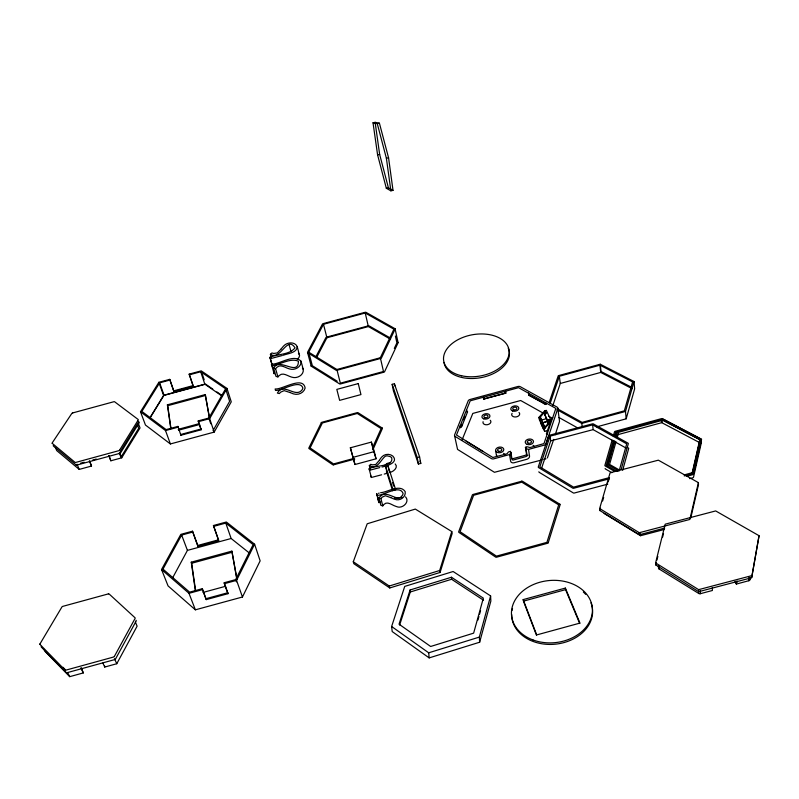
<?xml version="1.0" encoding="UTF-8"?>
<svg xmlns="http://www.w3.org/2000/svg" width="799" height="799" viewBox="0 0 799 799"><rect width="100%" height="100%" fill="white"/><g stroke="black" fill="none" stroke-linecap="round" stroke-linejoin="round"><path stroke-width="1.2" d="M735.18 581.352L736.358 584.079L749.222 580.593A1.468 1.069 4.3 0 0 749.792 580.024L750.291 577.397M751.659 577.727L759.05 535.71L715.674 510.931L665.187 524.184L655.609 562.915L655.739 564.933L698.716 591.689L751.659 577.727L759.05 535.71M693.232 472.209L694.301 467.505M694.84 465.148L696.718 456.918M697.257 454.561L698.056 451.036M698.596 448.678L699.934 442.796L661.762 422.661L616.099 435.155L615.799 432.109L663.3 419.115L701.572 439.21L693.812 473.318L684.254 475.934M691.984 473.817L699.784 439.7L661.542 419.595L661.762 422.661M698.406 482.636L689.867 519.44L639.31 532.713L599.64 508.534L610.086 472.798L658.346 460.174L698.406 482.636L698.476 484.663L690.785 517.902M655.739 564.933L656.339 562.516M656.938 560.099L657.837 556.464M662.611 537.098L663.51 533.462M479.64 642.226L490.856 601.068L490.606 595.924L453.123 571.515L404.733 586.396L391.63 626.496L392.199 631.56L429.163 657.897L479.64 642.226L479.34 637.093L490.606 595.924M477.962 620.014L478.931 616.518M479.58 614.181L480.549 610.686M622.671 470.331L628.683 448.489A1.288 0.869 -3.1 0 0 628.374 447.949L628.124 447.79M619.215 470.681L626.716 443.835L592.658 424.868L550.092 436.144L539.844 466.876L573.552 487.13L609.517 477.582M621.163 469.502L628.314 443.685A1.288 0.869 -3.1 0 0 627.994 443.145L593.327 423.899A1.258 0.839 -4.6 0 0 592.498 423.84L549.243 435.305A1.248 0.849 -6.1 0 0 548.703 435.765L538.266 467.016A1.278 0.879 -6.3 0 0 538.536 467.565L572.843 488.189A1.308 0.919 -4.7 0 0 573.702 488.259L609.188 478.851M596.773 426.856L626.176 418.816L634.646 388.853L634.016 381.523L600.249 364.234L558.281 375.69L549.153 402.576M616.019 441.797L609.567 464.409L619.285 469.942M617.367 437.033L618.726 432.269L663.03 420.154L700.074 439.62L692.533 472.608L684.234 474.886M626.176 418.816L625.497 411.455L634.016 381.523M613.412 440.409L606.261 465.318L617.088 471.49M614.781 435.665L615.799 432.109M607.27 465.997L614.401 441.088M614.84 441.118L608.059 464.828L618.895 471.001M615.859 437.562L617.557 431.63M612.124 440.149L604.873 465.388A1.318 0.909 -4.4 0 0 605.352 466.067L614.671 471.39M613.302 436.054L614.471 431.989A1.288 0.869 -4.4 0 1 615.07 431.33L661.073 418.756A1.298 0.859 -3 0 1 662.191 418.736L700.653 438.961A1.328 0.899 -1.3 0 1 701.232 439.62L693.392 473.957A1.358 0.939 -1 0 1 692.803 474.656L686.511 476.364M664.708 528.089L639.46 534.721L599.829 510.521L600.528 508.144M602.616 500.993L603.664 497.417M608.179 481.937L609.228 478.361M440.089 572.454L439.67 570.506L451.765 531.545L415.32 509.083L367.2 523.784L353.288 561.747L353.807 563.665L389.762 587.954L440.089 572.454L452.154 533.492L451.765 531.545M410.097 589.972L399.041 624.189L430.651 646.481L473.637 633.148L483.345 598.151L451.445 577.248L410.097 589.972L410.296 591.989L399.64 625.018M541.642 468.064L550.681 440.868L550.092 436.144M553.717 439.35L547.385 457.917M555.255 434.696L559.54 421.393L557.822 408.229M552.748 405.862L560.279 383.47L559.35 376.259L599.959 365.183L632.598 381.912L624.339 410.836L582.101 422.381L557.332 408.688M550.181 403.345L559.35 376.259M504.848 393.248L505.597 391.17L505.897 393.078L483.635 399.11L483.305 397.213L485.043 398.621L505.897 393.078M462.102 439.849L472.808 413.423L520.678 400.509L543.44 413.253M466.486 409.957L467.555 411.885L461.972 425.947L460.184 425.767L460.544 427.665L461.892 424.279M463.69 419.765L465.038 416.379M528.818 395.275L528.638 393.108L528.818 395.275L545.947 404.504L545.677 402.576L543.959 403.715M548.244 542.681L560.049 505.008A1.328 0.949 -6 0 0 559.889 504.199M372.873 449.777L382.302 428.713A1.208 0.799 -13.2 0 0 382.252 428.024M372.664 447.44L381.123 428.604L357.273 413.473L322.357 422.981L310.102 447.949L333.563 463.929L354.027 458.356M394.307 348.384L396.893 342.871L395.405 336.029M308.734 352.189L336.878 369.498L340.344 383.18L383.48 371.505L380.344 357.742L393.927 329.178L365.233 313.008L323.485 324.274L308.734 352.189L312.349 365.722L337.238 381.233M242.447 597.003L260.144 560.868L254.601 544.219L226.347 522.007L213.443 525.512L218.676 540.703L197.902 546.346L192.499 531.195L180.824 534.371L161.538 569.517L168.07 585.917L195.375 609.827L242.447 597.003L236.574 580.364L254.601 544.219M236.454 581.832L235.665 579.615L253.143 544.618L225.787 523.075L213.593 526.391M482.916 451.445L466.137 441.208M315.885 356.773L325.952 337.518A1.109 0.679 -14.3 0 1 326.721 337.068L368.379 325.832A1.109 0.679 -13 0 1 369.208 325.962L390.511 338.127M316.833 357.113L326.921 337.747L323.485 324.274M172.624 577.857L187.435 550.381L231.141 538.506L249.598 553.208M102.881 663.05L104.729 667.045L116.764 663.739L137.118 626.166L135.361 622.061M163.855 571.315L162.986 569.118L181.653 535.06L192.629 532.074M213.063 430.621L229.633 401.318L225.618 388.783L200.699 371.755L189.343 374.821L193.238 386.326L173.862 391.57L169.738 379.365L158.871 382.292L140.494 411.785L145.458 425.038L170.387 443.954L214.182 432.109L231.261 401.837L226.966 388.414L201.238 370.856L189.223 374.102L189.343 374.821M169.837 380.084L159.63 382.841L141.852 411.415L166.102 429.602L177.927 426.406L180.914 435.255L201.118 429.792L198.222 420.913L208.839 418.047L225.618 388.783M198.352 421.692L209.668 418.636L226.966 388.414M321.318 422.691L308.933 447.83A1.208 0.799 -15.9 0 0 308.953 448.539L332.604 464.648A1.228 0.829 -15.2 0 0 333.523 464.868M40.14 643.634L61.972 606.88A1.278 0.869 -27 0 1 62.901 606.331L108.424 593.877M120.949 457.218L138.696 428.314L137.508 425.168M108.784 455.65L110.851 460.793L121.718 457.827L140.035 427.944L138.057 422.701L120.269 451.545M149.992 417.657L163.585 395.505L205.633 384.149L212.804 389.103M149.723 418.506L164.035 395.185L204.814 384.169L221.693 395.825M114.367 656.418L134.971 618.636A1.298 0.909 -25.4 0 0 135.061 617.797L109.273 594.106A1.268 0.869 -25.4 0 0 108.424 593.837M379.345 460.204L381.263 457.537A14.442 9.868 -13 0 1 381.632 457.118C384.329 453.832 389.632 453.383 392.868 456.119C398.831 462.551 387.006 465.967 382.012 467.006M378.986 460.753L375.74 464.509L372.474 464.838A10.507 7.141 -13.5 0 1 371.505 464.569L370.706 464.279L369.328 465.637L370.227 469.243M119.53 450.227L138.117 420.164A1.159 0.719 -20.5 0 0 138.187 419.505L114.756 401.877A1.139 0.689 -20.8 0 0 113.987 401.697L72.719 412.923M380.564 502.092L378.836 502.571L377.038 495.33C383.74 495.809 399.47 484.154 403.076 493.392A8.579 6.012 -13.1 0 1 402.486 495.28L400.459 497.457A3.356 2.357 -13 0 1 398.042 498.107C391.74 497.068 383.84 490.037 379.026 498.057L380.823 505.308L382.751 505.877L383.33 505.138A10.826 7.66 -13.3 0 1 384.009 504.389C387.485 500.753 392.319 505.427 395.924 506.366A14.702 10.327 -12.8 0 0 396.494 506.556C402.047 509.323 410.326 502.062 405.542 496.858M382.751 505.877L380.963 498.626L381.542 497.887A10.876 7.65 -13.3 0 1 382.222 497.138L385.388 495.73L390.791 497.637M525.442 447.32L526.002 448.629L528.519 449.398L544.159 445.153A2.717 1.848 -7.1 0 0 546.017 443.675L557.762 408.688A2.657 1.768 -6.9 0 0 556.983 407.051L520.359 386.726A2.587 1.688 -8.2 0 0 517.862 386.516L470.022 399.49A2.577 1.698 -9.9 0 0 468.194 400.858L454.621 434.826A2.637 1.778 -10.4 0 0 455.25 436.504L491.295 458.536A2.707 1.858 -9 0 0 493.892 458.806L509.552 454.551L510.951 452.713L510.401 451.405L508.454 451.934L507.055 453.772L492.853 457.487L456.499 435.006L470.212 400.818L518.561 387.675L555.844 408.409L543.979 443.595L529.897 447.57L527.39 446.791L525.442 447.32L526.471 453.982A1.348 0.959 -22 0 1 525.323 455.29L512.928 458.656A1.348 0.959 -21.6 0 1 511.49 458.057L510.401 451.405M281.008 349.103L283.445 346.177A15.361 9.228 -15.2 0 1 283.865 345.767C287.25 342.062 294.891 341.543 297.228 346.576L299.575 355.655L298.946 357.523L297.248 359.18M280.918 349.213L277.293 352.938L273.827 353.438A11.176 6.672 -15.6 0 1 272.739 353.188L271.93 352.948L270.392 354.287L271.41 357.832M460.544 427.665L461.972 425.947M552.728 417.707L551.26 419.455L546.386 433.907L547.245 433.967M277.942 376.908L278.591 376.189A11.366 7.121 -15.8 0 1 279.35 375.46C282.926 371.994 287.74 376.079 291.455 377.048A15.421 9.608 -15.3 0 0 292.025 377.208C296.988 378.916 303.96 375.111 303.27 369.448L301.023 361.208C293.642 353.558 280.159 364.254 271.46 364.244L271.8 365.672C280.409 364.724 289.967 357.692 298.427 361.168C298.277 377.088 279.101 356.724 273.638 368.209L276.005 376.419L277.942 376.908L275.575 368.699L276.234 367.979A11.416 7.111 -15.8 0 1 276.993 367.25C280.579 363.785 285.403 367.85 289.138 368.808A15.491 9.578 -15.3 0 0 289.717 368.968C294.681 370.656 301.682 366.891 301.023 361.208M384.499 465.717L386.676 463.7A3.246 2.227 -13.2 0 1 389.003 463.06L389.772 463.11M548.094 430.411L544.628 431.35L539.345 419.705L538.995 417.318L544.598 410.836L546.356 410.356L551.25 420.913M544.968 411.655L539.375 418.137L540.623 417.797L545.178 427.785L543.919 428.134L550.082 421.482L549.293 419.775L547.395 420.294L544.359 413.702L546.246 413.193L544.598 410.836M544.628 431.35L544.289 428.963L549.962 422.451L549.572 421.612M272.499 366.292L272.669 366.981L269.942 357.323C277.812 353.837 289.398 354.986 295.031 347.885C287.081 334.931 280.609 361.118 270.392 354.287M389.562 472.479C393.188 472.029 398.791 467.315 395.185 463.939M483.635 399.11L485.043 398.621M395.625 489.617L388.084 466.077L385.797 466.766L387.056 473.238L392.619 490.726M391.63 626.496L428.703 652.803L479.34 637.093M386.336 471.929L387.595 471.54M353.288 561.747L389.273 586.027L439.67 570.506M410.296 591.989L451.595 579.275L483.455 600.189M387.026 473.308L387.905 472.998L384.219 474.097M380.604 492.703C387.695 492.284 399.79 483.595 405.193 491.605C406.102 497.138 399.85 501.343 394.756 499.285A14.772 10.317 -12.8 0 1 394.187 499.105L390.921 497.697M379.205 493.093L378.456 493.303M385.737 466.776L393.158 490.077L395.515 489.637M44.045 649.397L45.054 651.415L69.703 676.663L83.306 672.928L81.338 667.914M270.292 358.701L282.227 355.535M560.279 383.47L600.718 372.434L632.149 388.674M354.776 459.055L333.612 464.818M556.983 409.687L581.782 423.41L625.497 411.455M689.687 478.651L692.943 477.742A1.358 0.939 -1 0 0 693.552 477.053L701.342 442.716A1.328 0.899 -1.3 0 0 700.803 442.057M523.185 599.6L565.362 588.084L579.964 623.09L536.698 634.925L523.185 599.6L523.455 601.148L565.582 589.642L579.704 623.53M274.626 372.224L273.837 372.444L274.177 373.862L271.46 364.244M80.559 463.22L84.115 462.251M92.804 460.004L96.23 459.065M55.391 447.51L56.729 450.606L79.221 469.403L91.505 466.057L89.748 461.153M350.381 447.79L371.375 442.097L374.292 451.585L376.049 458.796L354.976 464.519L350.381 447.79L354.976 464.519M353.128 457.318L374.292 451.585M546.466 418.686L540.963 420.174L540.623 417.797M542.351 422.921L547.295 421.093L548.753 424.259M549.283 423.33L548.364 421.353L540.853 423.39L543.56 429.343M370.926 476.024L371.355 477.472L381.632 474.786M378.836 502.571L376.958 493.712M197.902 546.346L197.772 545.467L218.527 539.824L213.443 525.512M541.562 460.014L494.451 472.299L457.557 449.418L454.591 435.755M543.779 459.415L545.987 458.806M195.375 590.801L191.261 562.166L231.88 551.13L237.003 579.235M195.615 590.691L191.67 563.255L232.259 552.219M235.665 579.615L224.219 582.731L227.995 593.687L206.242 599.61L202.347 588.683L189.603 592.149L162.986 569.118M161.538 569.517L188.993 593.317L202.487 589.642L202.347 588.683M227.995 593.687L224.379 583.679L236.574 580.364M203.016 592.439L225.598 586.286M206.102 598.651L227.835 592.738M326.921 337.747L368.359 326.561L390.551 339.245M283.285 355.255C287.87 353.398 297.028 353.018 297.228 346.576M173.862 391.57L173.763 390.841L193.118 385.607L189.223 374.102M170.826 428.833L167.4 404.813L205.263 394.576L209.548 418.077M170.966 428.514L167.71 405.692L205.563 395.465M336.878 369.498L380.344 357.742M140.494 411.785L165.523 430.571L178.047 427.185L177.927 426.406M178.207 429.333L199.321 423.62M178.517 430.212L199.63 424.509M198.222 420.913L200.988 429.013L180.794 434.476L180.914 435.255M371.355 477.472L369.128 468.813C374.182 465.158 393.817 467.085 391.71 457.797A8.36 5.703 -13.3 0 0 390.172 456.589L387.295 455.849A3.256 2.217 -13.2 0 0 384.958 456.489C380.374 460.544 377.228 469.862 369.328 465.637M735.679 582.701L737.227 582.291M658.406 565.742L658.496 568.169A1.408 1.039 0.2 0 0 658.855 568.818L699.085 593.677A1.448 1.079 2.6 0 0 700.054 593.777L712.388 590.491L712.259 587.674M607.779 484.144L574.241 493.043A1.298 0.919 -4.7 0 1 573.382 492.973L539.165 472.299A1.268 0.889 -6.2 0 1 538.886 471.75M550.681 440.868L593.128 429.622L626.036 448.039M604.084 513.447L640.528 535.72L664.299 529.477M655.609 562.915L698.636 589.652L751.649 575.679M735.2 581.822L737.497 581.223M379.745 467.595L369.557 470.271L369.128 468.813M392.169 384.329L417.228 457.537L419.605 456.958L420.783 463.44L418.416 464.019L393.378 390.691L392.169 384.329L394.406 383.79L419.605 456.958M394.516 498.216L402.406 497.397M386.326 188.264L388.404 187.805L393.018 190.362L388.564 157.822L379.415 123.186L375.121 122.337L373.023 122.796L377.587 154.846L386.326 188.264L390.881 190.831L393.018 190.362M373.023 122.796L377.268 123.655L379.415 123.186M377.587 154.846L379.645 154.397L375.121 122.337M390.881 190.831L386.396 158.292L388.564 157.822M547.295 421.093L548.364 421.353M521.707 481.218L473.278 494.371A1.298 0.919 -9.8 0 0 472.379 494.911L458.756 531.535A1.328 0.959 -10.4 0 0 458.866 532.364L495.43 556.943A1.358 1.009 -8.7 0 0 496.499 557.223L547.325 543.35A1.358 0.999 -6.3 0 0 548.254 542.771M466.836 411.855L467.555 411.885M273.638 368.209L275.575 368.699M379.026 498.057L380.963 498.626M549.293 419.775L549.562 421.702L547.395 420.294M289.817 392.459L293.113 393.767A15.72 9.928 -15.4 0 0 293.702 393.937C298.257 395.415 303.89 392.828 305.138 388.064C303.121 375.43 281.767 389.962 275.146 388.953L275.495 390.421C281.777 391.021 299.895 378.856 302.851 387.964A9.139 5.783 -15.7 0 1 302.092 389.832C295.42 398.571 283.805 381.942 277.363 393.068L279.34 393.587L280 392.838A11.585 7.361 -15.9 0 1 280.779 392.089L284.194 390.641L289.687 392.409M631.39 387.165L601.008 371.495L600.249 364.234M528.928 395.026L545.947 404.504M559.02 417.537L577.278 427.715M548.793 416.269L551.999 418.077M611.874 472.668L605.682 469.123A1.308 0.909 -4.4 0 1 605.163 468.444M76.105 464.938L53.503 446.102A1.169 0.709 -23 0 1 53.323 445.502M311.4 366.312L339.445 383.82A1.149 0.739 -14.2 0 0 340.304 383.999L383.73 372.244A1.149 0.729 -12.8 0 0 384.549 371.785L398.002 342.951A1.129 0.699 -12.2 0 0 397.942 342.352M216.909 391.929L222.032 395.475M66.277 672.578L41.438 647.18A1.308 0.899 -28.7 0 1 41.248 646.411M307.725 352.739L335.96 370.147A1.159 0.729 -14.2 0 0 336.828 370.317L380.594 358.471A1.159 0.729 -12.8 0 0 381.423 358.012L395.046 329.258A1.139 0.699 -12.3 0 0 394.986 328.649M137.538 420.933L139.016 422.052A1.159 0.719 -20.6 0 1 139.236 422.631L120.709 452.693A1.189 0.749 -21.6 0 1 119.99 453.313L77.064 464.988A1.189 0.739 -22.9 0 1 76.135 464.998M394.956 328.669L366.102 312.409A1.119 0.669 -13.1 0 0 365.263 312.259L323.285 323.595A1.119 0.669 -14.3 0 0 322.476 324.034L307.635 352.099A1.139 0.699 -14.9 0 0 307.655 352.719M559.849 504.219L522.736 481.427A1.298 0.909 -7.8 0 0 521.707 481.188M382.212 428.034L358.192 412.803A1.189 0.779 -13.9 0 0 357.303 412.614L322.137 422.202A1.189 0.779 -15.2 0 0 321.278 422.681M302.382 367.979L303.27 369.448M298.427 353.188L299.475 354.886M62.961 667.245L65.518 669.862M52.255 443.365L74.886 462.231A1.189 0.739 -22.8 0 0 75.675 462.441L118.671 450.716A1.189 0.739 -21.6 0 0 119.56 450.237M40.04 644.473L64.849 669.872A1.338 0.939 -29 0 0 65.718 670.181L113.358 657.088A1.328 0.949 -27.3 0 0 114.347 656.498M67.715 672.608L69.703 676.663M80.919 667.954L83.306 672.928M548.543 419.505L549.562 421.702M548.514 423.12L544.359 413.702M547.365 421.562L548.334 423.68M542.281 422.451L544.758 428.214M543.49 425.727L544.499 427.954M538.995 417.318L544.289 428.963M114.447 658.636L116.764 663.739M77.014 464.179L79.221 469.403M89.378 460.933L91.505 466.057M109.123 455.879L110.851 460.793M119.64 452.574L121.718 457.827M119.291 453.023L120.529 456.169M188.993 593.317L195.375 609.827M523.884 602.286L536.519 635.335M202.487 589.642L206.242 599.61M181.653 535.06L187.435 550.381M191.261 562.166L191.67 563.255M192.499 531.195L197.772 545.467M165.523 430.571L170.387 443.954M159.63 382.841L164.035 395.185M167.4 404.813L167.71 405.692M158.871 382.292L163.585 395.505M169.738 379.365L173.763 390.841M225.787 523.075L231.141 538.506M419.984 461.113L420.783 463.44M208.839 418.047L210.756 423.76M209.668 418.636L214.182 432.109M202.337 374.182L204.164 379.715M200.699 371.755L204.814 384.169M392.639 482.686L393.737 486.122M373.503 450.486L376.049 458.796M376.589 493.822L377.038 495.33M269.942 357.323L271.98 364.424M289.048 344.469L290.996 351.56M307.555 352.509L311.181 366.042M377.268 123.655L386.396 158.292M379.645 154.397L388.404 187.805M389.273 586.027L389.762 587.954M371.375 442.097L373.133 449.298M365.233 313.008L368.359 326.561M395.115 328.898L398.072 342.601M388.084 466.077L388.574 468.514M388.733 469.323L389.063 470.931M394.406 383.79L394.806 385.907M417.228 457.537L418.416 464.019M205.263 394.576L209.468 418.376M231.88 551.13L236.834 579.365M495.63 450.696L496.608 456.399A4.125 2.836 -8.7 0 1 496.688 455.21M200.988 429.013L201.118 429.792M193.118 385.607L193.238 386.326M218.527 539.824L218.676 540.703M224.219 582.731L224.379 583.679M509.552 454.551L510.641 461.203A3.376 2.407 -21.6 0 0 514.256 462.721L526.671 459.345A3.376 2.397 -22 0 0 529.537 456.069L528.519 449.398M510.951 452.713L512.029 459.365A1.348 0.959 -21.6 0 0 513.477 459.974L525.882 456.599A1.348 0.959 -22 0 0 527.03 455.29L526.002 448.629M565.362 588.084L565.582 589.642M545.477 411.515L545.807 413.902M581.782 423.41L582.221 427.056M599.959 365.183L600.718 372.434M592.658 424.868L593.128 429.622M599.64 508.534L599.829 510.521M428.703 652.803L429.163 657.897M640.379 533.732L640.528 535.72M639.31 532.713L639.46 534.721M451.445 577.248L451.595 579.275M104.659 666.006L104.729 667.045M658.935 565.902L659.135 569.008M699.784 439.7L699.884 441.767M698.576 591.38L698.666 593.457M700.304 590.571L700.423 593.697M698.636 589.652L698.716 591.689M736.269 581.362L736.358 584.079M749.852 577.657L749.871 579.744M748.753 577.617L748.773 580.753M615.11 434.536A1.288 0.869 -4.4 0 1 615.37 434.376M661.292 421.832A1.298 0.859 -2.9 0 1 662.241 421.762M590.97 602.836A40.529 31.191 -5.4 0 1 557.862 643.874A40.529 31.191 -5.4 0 1 511.71 614.581M512.069 610.496A40.529 31.191 -5.4 0 1 512.519 608.439M583.32 592.029A40.529 31.191 -5.4 0 1 585.687 594.376M503.54 453.353A4.125 2.836 -8.7 0 1 504.708 454.821M490.266 420.284A4.015 2.687 -9.3 0 1 487.55 424.678A4.015 2.687 -9.3 0 1 483.085 421.702M526.171 448.369A4.135 2.826 -7.6 0 1 526.221 447.19M533.063 445.333A4.135 2.826 -7.6 0 1 534.271 446.791M519 412.494A4.015 2.677 -8.3 0 1 518.451 415.979A4.015 2.677 -8.3 0 1 513.328 416.629A4.015 2.677 -8.3 0 1 512.099 413.363M527.929 455.14A3.366 2.397 -22 0 1 527.48 455.66M311.27 366.252A1.129 0.709 -15 0 1 311.27 365.632M508.214 348.154A33.079 20.994 -9.7 0 1 482.686 377.288A33.079 20.994 -9.7 0 1 443.994 362.426M72.719 412.923A1.149 0.689 -21.9 0 0 71.86 413.383L52.334 442.716A1.169 0.709 -22.9 0 0 52.215 443.385M40 644.493A1.318 0.899 -28.6 0 1 40.14 643.634M66.247 672.608A1.338 0.939 -29 0 0 67.266 672.638L114.816 659.574A1.328 0.949 -27.3 0 0 115.625 658.835L136.19 621.003A1.288 0.909 -25.5 0 0 135.98 620.254M558.691 504.858L546.916 542.361L496.429 556.124L460.084 531.705L473.617 495.28L521.797 482.177L558.691 504.858M358.262 383.59L336.818 389.393L339.635 400.359L360.948 394.586L358.262 383.59M532.993 639.959A40.569 31.191 -5.4 0 0 592.399 608.878A40.569 31.191 -5.4 0 0 530.396 585.977A40.569 31.191 -5.4 0 0 532.993 639.959M498.646 451.265A2.137 1.458 -8.8 0 0 501.822 449.717A2.137 1.458 -8.8 0 0 498.616 448.718A2.137 1.458 -8.8 0 0 498.646 451.265M497.487 452.484A4.145 2.836 -8.8 0 0 503.809 449.697A4.145 2.836 -8.8 0 0 497.797 447.53A4.145 2.836 -8.8 0 0 497.487 452.484M484.913 417.697A2.077 1.388 -9.3 0 0 487.999 416.209A2.077 1.388 -9.3 0 0 484.913 415.28A2.077 1.388 -9.3 0 0 484.913 417.697M483.775 418.866A4.025 2.677 -9.3 0 0 489.937 416.169A4.025 2.677 -9.3 0 0 484.124 414.152A4.025 2.677 -9.3 0 0 483.775 418.866M528.329 443.205A2.147 1.458 -7.6 0 0 531.485 441.657A2.147 1.458 -7.6 0 0 528.249 440.668A2.147 1.458 -7.6 0 0 528.329 443.205M527.19 444.414A4.155 2.826 -7.6 0 0 533.482 441.637A4.155 2.826 -7.6 0 0 527.39 439.49A4.155 2.826 -7.6 0 0 527.19 444.414M513.787 409.857A2.077 1.378 -8.3 0 0 516.863 408.379A2.077 1.378 -8.3 0 0 513.727 407.46A2.077 1.378 -8.3 0 0 513.787 409.857M512.668 411.026A4.035 2.677 -8.3 0 0 518.801 408.339A4.035 2.677 -8.3 0 0 512.918 406.351A4.035 2.677 -8.3 0 0 512.668 411.026M461.642 375.78A33.119 20.984 -9.7 0 0 509.113 350.771A33.119 20.984 -9.7 0 0 458.276 339.525A33.119 20.984 -9.7 0 0 461.642 375.78"/></g></svg>
